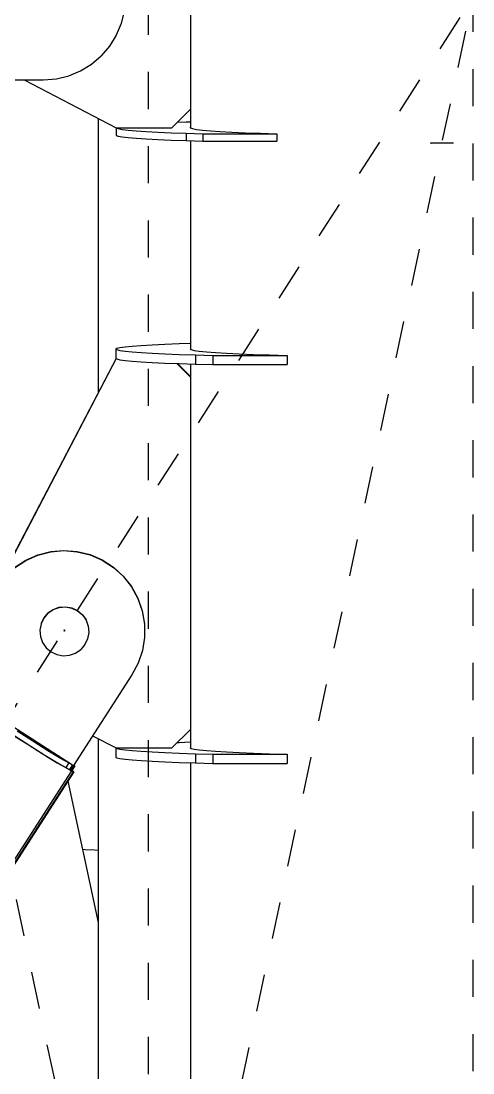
# Model space of a CAD drawing. Header units: millimetres. Extents: x 149919 to 150445, y 136651 to 136866.
# Drawn here: x 150374.894 to 150376.113, y 136747.478 to 136750.313 of the extents above; entities that cross this region are included whole.
import ezdxf

# ---------------------------------------------------------------- set-up
doc = ezdxf.new("R2010")
doc.units = ezdxf.units.MM
doc.header["$LTSCALE"] = 0.25
doc.linetypes.add('CENTER', pattern=[50.8, 31.75, -6.35, 6.35, -6.35])
doc.linetypes.add('XKITLINE00', pattern=[0])

# ---------------------------------------------------------------- blocks, each defined once
blk = doc.blocks.new('çatıı')
at = {"color": 8, "linetype": 'CENTER'}
for p, q in [((23430, 8951.04), (23430, 10620.27)), ((23342.5, 9590.27), (23342.5, 10410.27)), ((22900, 9180.27), (23430, 10000.27)), ((23342.5, 9590.27), (23430, 10000.27)), ((23430, 9180.27), (23256.44, 9993.5)), ((23424.62, 9961.1), (23418.65, 9961.09)), ((23319.8, 9829.94), (23319.8, 9829.61))]:
    blk.add_line(p, q, dxfattribs=at)
at = {"color": 8, "linetype": 'XKITLINE00'}
for p, q in [((23353.8, 10030.2), (23353.8, 9970.23)), ((23335.92, 9996.7), (23335.12, 9993.34)), ((23335.12, 9993.34), (23333.8, 9990.16)), ((23333.8, 9990.16), (23331.99, 9987.21)), ((23331.99, 9987.21), (23329.75, 9984.59)), ((23327.13, 9982.35), (23329.75, 9984.59)), ((23320.99, 9979.23), (23324.18, 9980.55)), ((23324.18, 9980.55), (23327.13, 9982.35)), ((23283.2, 9978.15), (23314.2, 9978.15)), ((23308.96, 9978.15), (23333.8, 9965.23)), ((23314.2, 9978.15), (23317.64, 9978.42)), ((23317.64, 9978.42), (23320.99, 9979.23)), ((23348.8, 9965.23), (23353.8, 9970.23)), ((23353.8, 9970.23), (23353.8, 9965.18)), ((23328.9, 9967.78), (23328.9, 9893.86)), ((23350.29, 9966.72), (23352.65, 9966.81)), ((23352.65, 9966.81), (23353.8, 9966.85)), ((23333.76, 9965.25), (23333.76, 9965.19)), ((23333.76, 9965.19), (23334.31, 9965)), ((23333.76, 9965.19), (23333.76, 9963.19)), ((23333.76, 9963.19), (23334.31, 9963)), ((23333.8, 9965.23), (23348.8, 9965.23)), ((23334.31, 9965), (23335.4, 9964.81)), ((23334.31, 9963), (23335.4, 9962.81)), ((23335.4, 9964.81), (23337.03, 9964.62)), ((23337.03, 9964.62), (23339.18, 9964.43)), ((23339.18, 9964.43), (23341.83, 9964.26)), ((23341.83, 9964.26), (23344.98, 9964.09)), ((23344.98, 9964.09), (23348.59, 9963.92)), ((23348.59, 9963.92), (23352.65, 9963.77)), ((23352.65, 9963.77), (23357.11, 9963.63)), ((23352.65, 9963.77), (23352.65, 9961.77)), ((23353.76, 9965.39), (23353.8, 9965.4)), ((23353.76, 9965.39), (23353.76, 9965.19)), ((23353.76, 9965.19), (23354.31, 9965)), ((23354.31, 9965), (23355.4, 9964.81)), ((23355.4, 9964.81), (23357.03, 9964.62)), ((23357.03, 9964.62), (23359.18, 9964.43)), ((23357.11, 9963.63), (23377.11, 9963.63)), ((23357.11, 9963.63), (23357.11, 9961.63)), ((23359.18, 9964.43), (23361.83, 9964.26)), ((23361.83, 9964.26), (23364.98, 9964.09)), ((23364.98, 9964.09), (23368.59, 9963.92)), ((23368.59, 9963.92), (23372.65, 9963.77)), ((23372.65, 9963.77), (23377.11, 9963.63)), ((23377.11, 9963.63), (23377.11, 9961.63)), ((23335.4, 9962.81), (23337.03, 9962.62)), ((23337.03, 9962.62), (23339.18, 9962.43)), ((23339.18, 9962.43), (23341.83, 9962.26)), ((23341.83, 9962.26), (23344.98, 9962.09)), ((23344.98, 9962.09), (23348.59, 9961.92)), ((23348.59, 9961.92), (23352.65, 9961.77)), ((23352.65, 9961.77), (23357.11, 9961.63)), ((23353.8, 9961.74), (23353.8, 9905.57)), ((23357.11, 9961.63), (23377.11, 9961.63)), ((23334.8, 9906.03), (23336.18, 9906.23)), ((23336.18, 9906.23), (23338.1, 9906.41)), ((23338.1, 9906.41), (23340.54, 9906.59)), ((23340.54, 9906.59), (23343.49, 9906.77)), ((23343.49, 9906.77), (23346.91, 9906.94)), ((23346.91, 9906.94), (23350.8, 9907.09)), ((23350.8, 9907.09), (23353.8, 9907.2)), ((23333.7, 9905.64), (23333.97, 9905.84)), ((23333.7, 9905.64), (23333.7, 9903.14)), ((23333.7, 9905.64), (23333.97, 9905.45)), ((23333.97, 9905.84), (23334.8, 9906.03)), ((23333.97, 9905.45), (23334.8, 9905.25)), ((23334.8, 9905.25), (23336.18, 9905.06)), ((23336.18, 9905.06), (23338.1, 9904.87)), ((23338.1, 9904.87), (23340.54, 9904.69)), ((23340.54, 9904.69), (23343.49, 9904.51)), ((23343.49, 9904.51), (23346.91, 9904.35)), ((23346.91, 9904.35), (23350.8, 9904.19)), ((23350.8, 9904.19), (23355.12, 9904.04)), ((23353.7, 9905.64), (23353.8, 9905.71)), ((23353.7, 9905.64), (23353.97, 9905.45)), ((23353.97, 9905.45), (23354.8, 9905.25)), ((23354.8, 9905.25), (23356.18, 9905.06)), ((23355.12, 9904.04), (23355.12, 9901.54)), ((23355.12, 9904.04), (23359.84, 9903.91)), ((23356.18, 9905.06), (23358.1, 9904.87)), ((23358.1, 9904.87), (23360.54, 9904.69)), ((23359.84, 9903.91), (23359.84, 9901.41)), ((23359.84, 9903.91), (23379.84, 9903.91)), ((23360.54, 9904.69), (23363.49, 9904.51)), ((23363.49, 9904.51), (23366.91, 9904.35)), ((23366.91, 9904.35), (23370.8, 9904.19)), ((23370.8, 9904.19), (23375.12, 9904.04)), ((23375.12, 9904.04), (23379.84, 9903.91)), ((23379.84, 9903.91), (23379.84, 9901.41)), ((23333.74, 9903.11), (23301.16, 9840.83)), ((23333.8, 9903.07), (23301.6, 9841.51)), ((23333.7, 9903.14), (23333.8, 9903.07)), ((23333.8, 9903.07), (23333.8, 9903.07)), ((23333.8, 9903.07), (23333.8, 9903.07)), ((23333.8, 9903.07), (23333.97, 9902.95)), ((23333.97, 9902.95), (23334.8, 9902.75)), ((23334.8, 9902.75), (23336.18, 9902.56)), ((23336.18, 9902.56), (23338.1, 9902.37)), ((23338.1, 9902.37), (23340.54, 9902.19)), ((23340.54, 9902.19), (23343.49, 9902.01)), ((23343.49, 9902.01), (23346.91, 9901.85)), ((23346.91, 9901.85), (23350.8, 9901.69)), ((23350.15, 9901.72), (23353.8, 9898.07)), ((23350.3, 9901.71), (23353.8, 9898.22)), ((23350.8, 9901.69), (23355.12, 9901.54)), ((23353.8, 9901.59), (23353.8, 9898.15)), ((23355.12, 9901.54), (23359.84, 9901.41)), ((23359.84, 9901.41), (23379.84, 9901.41)), ((23353.8, 9898.14), (23353.8, 9898.07)), ((23353.8, 9898.07), (23353.8, 9803.11)), ((23309.37, 9848.71), (23312.64, 9850.16)), ((23309.37, 9848.63), (23312.64, 9850.09)), ((23312.64, 9850.16), (23316.11, 9851.06)), ((23312.64, 9850.09), (23316.11, 9850.99)), ((23316.11, 9851.06), (23319.68, 9851.38)), ((23316.11, 9850.99), (23319.68, 9851.3)), ((23319.68, 9851.38), (23323.26, 9851.1)), ((23319.68, 9851.3), (23323.26, 9851.02)), ((23323.26, 9851.1), (23326.74, 9850.24)), ((23323.26, 9851.02), (23326.74, 9850.16)), ((23326.74, 9850.24), (23330.03, 9848.81)), ((23326.74, 9850.16), (23330.03, 9848.74)), ((23306.38, 9846.73), (23309.37, 9848.71)), ((23306.38, 9846.66), (23309.37, 9848.63)), ((23330.03, 9848.81), (23333.04, 9846.87)), ((23330.03, 9848.74), (23333.04, 9846.8)), ((23333.04, 9846.87), (23335.69, 9844.46)), ((23333.04, 9846.8), (23335.69, 9844.38)), ((23335.69, 9844.46), (23337.9, 9841.64)), ((23335.69, 9844.38), (23337.9, 9841.57)), ((23337.9, 9841.64), (23339.62, 9838.5)), ((23337.9, 9841.57), (23339.62, 9838.43)), ((23339.62, 9838.5), (23340.8, 9835.12)), ((23339.62, 9838.43), (23340.8, 9835.04)), ((23315.37, 9834.5), (23316.79, 9835.48)), ((23315.37, 9834.48), (23316.79, 9835.46)), ((23315.37, 9834.48), (23316.79, 9835.46)), ((23315.37, 9834.45), (23316.79, 9835.43)), ((23316.79, 9835.48), (23318.41, 9836.06)), ((23316.79, 9835.46), (23318.41, 9836.04)), ((23316.79, 9835.46), (23318.41, 9836.04)), ((23316.79, 9835.43), (23318.41, 9836.01)), ((23318.41, 9836.06), (23320.13, 9836.2)), ((23318.41, 9836.04), (23320.13, 9836.18)), ((23318.41, 9836.04), (23320.13, 9836.18)), ((23318.41, 9836.01), (23320.13, 9836.15)), ((23320.13, 9836.2), (23321.82, 9835.89)), ((23320.13, 9836.18), (23321.82, 9835.87)), ((23320.13, 9836.18), (23321.82, 9835.87)), ((23320.13, 9836.15), (23321.82, 9835.84)), ((23321.82, 9835.89), (23323.38, 9835.15)), ((23321.82, 9835.87), (23323.38, 9835.13)), ((23321.82, 9835.87), (23323.38, 9835.13)), ((23321.82, 9835.84), (23323.38, 9835.1)), ((23314.25, 9833.19), (23313.51, 9831.63)), ((23314.25, 9833.17), (23313.51, 9831.61)), ((23314.25, 9833.17), (23313.51, 9831.61)), ((23314.25, 9833.14), (23313.51, 9831.59)), ((23315.37, 9834.5), (23314.25, 9833.19)), ((23315.37, 9834.48), (23314.25, 9833.17)), ((23315.37, 9834.48), (23314.25, 9833.17)), ((23315.37, 9834.45), (23314.25, 9833.14)), ((23314.25, 9833.19), (23314.25, 9833.17)), ((23314.25, 9833.17), (23314.25, 9833.14)), ((23323.38, 9835.15), (23323.38, 9835.13)), ((23323.38, 9835.15), (23324.69, 9834.04)), ((23323.38, 9835.13), (23324.69, 9834.01)), ((23323.38, 9835.13), (23324.69, 9834.01)), ((23323.38, 9835.13), (23323.38, 9835.1)), ((23323.38, 9835.1), (23324.69, 9833.99)), ((23324.69, 9834.04), (23325.67, 9832.62)), ((23324.69, 9834.01), (23325.67, 9832.6)), ((23324.69, 9834.01), (23325.67, 9832.6)), ((23324.69, 9833.99), (23325.67, 9832.57)), ((23325.67, 9832.57), (23326.25, 9830.95)), ((23340.8, 9835.12), (23341.41, 9831.59)), ((23340.8, 9835.04), (23341.41, 9831.51)), ((23313.51, 9831.59), (23313.2, 9829.89)), ((23313.2, 9829.89), (23313.34, 9828.18)), ((23326.25, 9830.95), (23326.39, 9829.23)), ((23341.41, 9831.51), (23341.43, 9827.93)), ((23313.34, 9828.18), (23313.92, 9826.55)), ((23326.08, 9827.54), (23325.34, 9825.98)), ((23326.39, 9829.23), (23326.08, 9827.54)), ((23341.43, 9827.93), (23340.86, 9824.39)), ((23313.92, 9826.55), (23314.9, 9825.14)), ((23314.9, 9825.14), (23316.21, 9824.02)), ((23316.21, 9824.02), (23317.77, 9823.28)), ((23322.81, 9823.69), (23324.22, 9824.67)), ((23325.34, 9825.98), (23324.22, 9824.67)), ((23340.86, 9824.39), (23339.71, 9821)), ((23317.77, 9823.28), (23319.47, 9822.97)), ((23319.47, 9822.97), (23321.18, 9823.11)), ((23321.18, 9823.11), (23322.81, 9823.69)), ((23339.71, 9821), (23338.02, 9817.84)), ((23286, 9816.8), (23322, 9793.55)), ((23338.02, 9817.84), (23321.42, 9792.15)), ((23306.24, 9801.46), (23309.2, 9799.57)), ((23307.05, 9802.72), (23310.01, 9800.83)), ((23327.41, 9801.43), (23333.8, 9798.12)), ((23348.8, 9798.12), (23353.8, 9803.11)), ((23353.8, 9803.11), (23353.8, 9798.12)), ((23306.52, 9801.25), (23309.75, 9799.2)), ((23309.2, 9799.57), (23312, 9797.81)), ((23309.75, 9799.2), (23312.79, 9797.29)), ((23310.01, 9800.83), (23312.81, 9799.07)), ((23312.81, 9799.07), (23315.38, 9797.47)), ((23328.9, 9800.66), (23328.9, 9653.69)), ((23350.3, 9799.62), (23350.8, 9799.64)), ((23350.8, 9799.64), (23353.8, 9799.75)), ((23312, 9797.81), (23314.56, 9796.21)), ((23312.79, 9797.29), (23315.53, 9795.59)), ((23314.56, 9796.21), (23316.82, 9794.83)), ((23315.38, 9797.47), (23317.63, 9796.09)), ((23317.63, 9796.09), (23319.52, 9794.96)), ((23333.7, 9798.17), (23333.7, 9795.69)), ((23333.7, 9795.69), (23333.97, 9795.5)), ((23333.8, 9798.12), (23333.97, 9797.99)), ((23333.8, 9798.12), (23348.8, 9798.12)), ((23333.97, 9797.99), (23334.8, 9797.8)), ((23334.8, 9797.8), (23336.18, 9797.61)), ((23336.18, 9797.61), (23338.1, 9797.42)), ((23338.1, 9797.42), (23340.54, 9797.24)), ((23340.54, 9797.24), (23343.48, 9797.06)), ((23343.48, 9797.06), (23346.91, 9796.9)), ((23346.91, 9796.9), (23350.8, 9796.74)), ((23350.8, 9796.74), (23355.12, 9796.59)), ((23353.7, 9798.19), (23353.8, 9798.26)), ((23353.7, 9798.19), (23353.97, 9797.99)), ((23353.97, 9797.99), (23354.8, 9797.8)), ((23354.8, 9797.8), (23356.18, 9797.61)), ((23355.12, 9796.59), (23355.12, 9794.09)), ((23355.12, 9796.59), (23359.84, 9796.46)), ((23356.18, 9797.61), (23358.1, 9797.42)), ((23358.1, 9797.42), (23360.54, 9797.24)), ((23359.84, 9796.46), (23359.84, 9793.96)), ((23359.84, 9796.46), (23379.84, 9796.46)), ((23360.54, 9797.24), (23363.48, 9797.06)), ((23363.48, 9797.06), (23366.91, 9796.9)), ((23366.91, 9796.9), (23370.8, 9796.74)), ((23370.8, 9796.74), (23375.12, 9796.59)), ((23375.12, 9796.59), (23379.84, 9796.46)), ((23379.84, 9796.46), (23379.84, 9793.96)), ((23315.53, 9795.59), (23317.89, 9794.15)), ((23316.82, 9794.83), (23318.71, 9793.7)), ((23317.89, 9794.15), (23319.81, 9793.01)), ((23318.71, 9793.7), (23320.18, 9792.84)), ((23319.52, 9794.96), (23320.99, 9794.1)), ((23319.81, 9793.01), (23321.23, 9792.2)), ((23320.99, 9794.1), (23320.18, 9792.84)), ((23320.18, 9792.84), (23321.19, 9792.29)), ((23320.99, 9794.1), (23322, 9793.55)), ((23322, 9793.55), (23321.19, 9792.29)), ((23322.45, 9793.35), (23321.63, 9792.09)), ((23322.57, 9793.31), (23321.75, 9792.05)), ((23322.61, 9793.33), (23321.8, 9792.07)), ((23322.27, 9793.46), (23322.45, 9793.35)), ((23322.35, 9793.59), (23322.45, 9793.52)), ((23322.45, 9793.52), (23322.57, 9793.4)), ((23322.45, 9793.35), (23322.57, 9793.31)), ((23322.57, 9793.4), (23322.61, 9793.33)), ((23322.57, 9793.31), (23322.61, 9793.33)), ((23333.97, 9795.5), (23334.8, 9795.3)), ((23334.8, 9795.3), (23336.18, 9795.11)), ((23336.18, 9795.11), (23338.1, 9794.92)), ((23338.1, 9794.92), (23340.54, 9794.74)), ((23340.54, 9794.74), (23343.48, 9794.56)), ((23343.48, 9794.56), (23346.91, 9794.4)), ((23346.91, 9794.4), (23350.8, 9794.24)), ((23350.8, 9794.24), (23355.12, 9794.09)), ((23353.8, 9794.14), (23353.8, 9217.15)), ((23355.12, 9794.09), (23359.84, 9793.96)), ((23359.84, 9793.96), (23379.84, 9793.96)), ((23322.38, 9791.69), (23045.99, 9364.07)), ((23321.72, 9791.95), (23300.02, 9758.37)), ((23322.17, 9791.74), (23300.46, 9758.16)), ((23321.19, 9792.3), (23321.42, 9792.15)), ((23321.19, 9792.29), (23321.72, 9791.95)), ((23321.23, 9792.2), (23321.72, 9791.95)), ((23321.45, 9792.2), (23322.17, 9791.74)), ((23321.45, 9792.2), (23321.63, 9792.09)), ((23321.63, 9792.09), (23321.75, 9792.05)), ((23321.75, 9792.05), (23321.8, 9792.07)), ((23321.84, 9792.13), (23322.17, 9791.92)), ((23322.17, 9791.92), (23322.38, 9791.69)), ((23322.17, 9791.74), (23322.38, 9791.69)), ((23320.77, 9789.19), (23328.9, 9751.1)), ((23324.69, 9770.82), (23325.39, 9770.79)), ((23324.69, 9770.82), (23325.39, 9770.79)), ((23325.39, 9770.79), (23327.91, 9770.67)), ((23325.39, 9770.79), (23327.91, 9770.67)), ((23327.91, 9770.67), (23328.9, 9770.6)), ((23327.91, 9770.67), (23328.9, 9770.6))]:
    blk.add_line(p, q, dxfattribs=at)
for centre in [(23418.65, 9961.09), (23424.62, 9961.1), (23319.8, 9829.94), (23319.8, 9829.61)]:
    blk.add_circle(centre, 0.05, dxfattribs=at)

msp = doc.modelspace()

# ---------------------------------------------------------------- block references
at = {"xscale": 0.009999943142843078, "yscale": 0.009999943142843078, "zscale": 0.009999943142843078}
msp.add_blockref('çatıı', (150141.8141, 136650.3731), dxfattribs=at)

doc.saveas('drawing.dxf')
